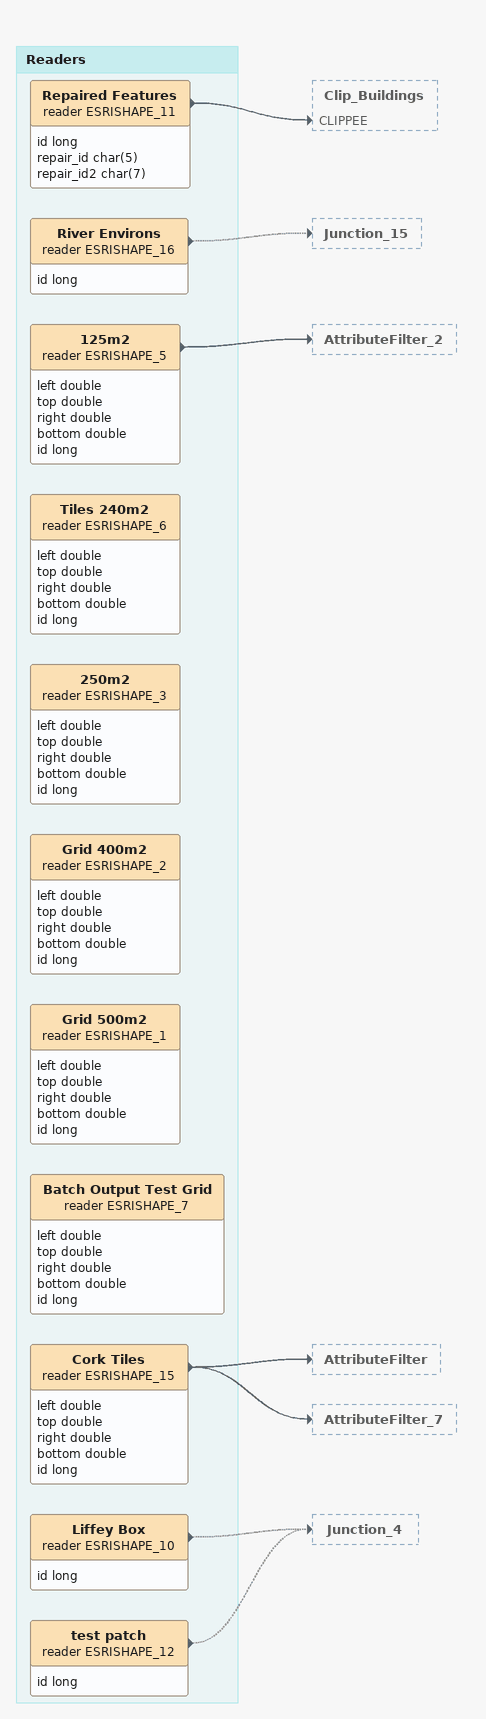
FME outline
Bookmark: Readers
Batch Output Test Grid (reader ESRISHAPE_7)
    attributes: left double, top double, right double, bottom double, id long
Repaired Features (reader ESRISHAPE_11)
    attributes: id long, repair_id char(5), repair_id2 char(7)
    -> Clip_Buildings [CLIPPEE]
River Environs (reader ESRISHAPE_16)
    attributes: id long
    -> Junction_15 [off]
125m2 (reader ESRISHAPE_5)
    attributes: left double, top double, right double, bottom double, id long
    -> AttributeFilter_2
Tiles 240m2 (reader ESRISHAPE_6)
    attributes: left double, top double, right double, bottom double, id long
250m2 (reader ESRISHAPE_3)
    attributes: left double, top double, right double, bottom double, id long
Grid 400m2 (reader ESRISHAPE_2)
    attributes: left double, top double, right double, bottom double, id long
Grid 500m2 (reader ESRISHAPE_1)
    attributes: left double, top double, right double, bottom double, id long
Cork Tiles (reader ESRISHAPE_15)
    attributes: left double, top double, right double, bottom double, id long
    -> AttributeFilter
    -> AttributeFilter_7
Liffey Box (reader ESRISHAPE_10)
    attributes: id long
    -> Junction_4 [off]
test patch (reader ESRISHAPE_12)
    attributes: id long
    -> Junction_4 [off]
